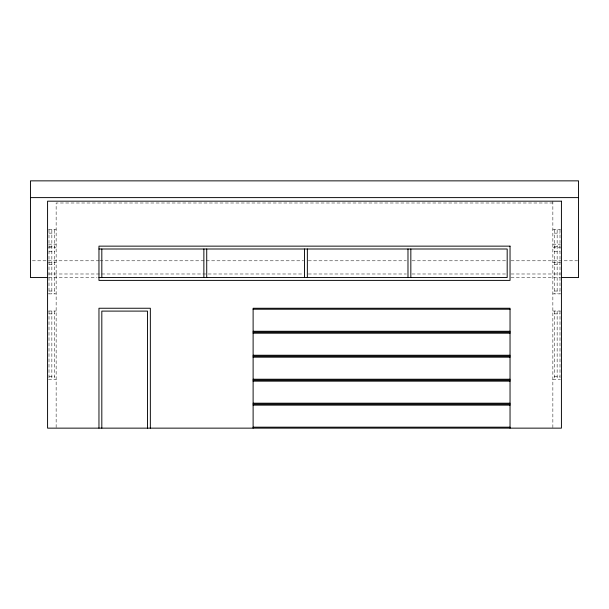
<?xml version="1.0" encoding="UTF-8"?>
<svg xmlns="http://www.w3.org/2000/svg" width="609" height="609" viewBox="0 0 609 609"><rect width="100%" height="100%" fill="white"/><g stroke="black" fill="none" stroke-linecap="round" stroke-linejoin="round"><path stroke-width="0.46" stroke-dasharray="3.04 2.28" d="M552.858 202.995L56.142 202.995L56.142 428.142M48.53 229.608L56.142 229.608M552.858 229.608L560.47 229.608M49.009 233.133L54.719 233.133M554.281 233.133L559.991 233.133M48.53 244.171L56.142 244.171M552.858 244.171L560.47 244.171M49.009 246.478L54.719 246.478M554.281 246.478L559.991 246.478M48.53 247.81L56.142 247.81M552.858 247.81L560.47 247.81M49.009 251.334L54.719 251.334M554.281 251.334L559.991 251.334M32.353 260.797L98.962 260.797M99.914 260.797L303.548 260.797M308.306 260.797L406.317 260.797M412.027 260.797L506.231 260.797M510.989 260.797L577.598 260.797M48.53 262.372L56.142 262.372M552.858 262.372L560.47 262.372M49.009 264.687L54.719 264.687M554.281 264.687L559.991 264.687M48.53 273.989L303.548 273.989M308.306 273.989L406.317 273.989M412.027 273.989L506.231 273.989M510.989 273.989L560.47 273.989M48.53 277.552L97.059 277.552M510.989 277.552L560.47 277.552M49.009 291.033L54.719 291.033M554.281 291.033L559.991 291.033M48.53 293.888L56.142 293.888M552.858 293.888L560.47 293.888M48.53 311.016L56.142 311.016M552.858 311.016L560.47 311.016M49.009 313.871L54.719 313.871M554.281 313.871L559.991 313.871M49.009 376.674L54.719 376.674M554.281 376.674L559.991 376.674M48.53 379.529L56.142 379.529M552.858 379.529L560.47 379.529M559.991 229.608L559.991 293.888M559.991 311.016L559.991 379.529M557.144 229.608L557.144 293.888M557.144 311.016L557.144 379.529M554.281 229.608L554.281 293.888M554.281 311.016L554.281 379.529M552.858 201.176L552.858 428.142M54.719 229.608L54.719 293.888M54.719 311.016L54.719 379.529M51.856 229.608L51.856 293.888M51.856 311.016L51.856 379.529M49.009 229.608L49.009 293.888M49.009 311.016L49.009 379.529"/><path stroke-width="0.91" d="M30.45 197.613L578.55 197.613M98.962 248.997L507.183 248.997L507.183 277.544L98.962 277.544M47.578 277.552L30.45 277.552L30.45 180.858L578.55 180.858L578.55 277.552L561.422 277.552M253.116 309.227L510.037 309.227M253.116 331.273L510.037 331.273M253.116 332.232L510.037 332.232M253.116 333.199L510.037 333.199M253.116 355.245L510.037 355.245M253.116 356.212L510.037 356.212M253.116 357.178L510.037 357.178M253.116 379.224L510.037 379.224M253.116 380.191L510.037 380.191M253.116 381.15L510.037 381.15M253.116 403.196L510.037 403.196M253.116 404.163L510.037 404.163M253.116 405.13L510.037 405.13M253.116 427.175L510.037 427.175M510.037 428.142L510.037 308.245L253.116 308.261L253.116 428.142M410.839 248.997L410.839 277.544M407.984 248.997L407.984 277.544M307.355 248.997L307.355 277.544M304.5 248.997L304.5 277.544M206.725 248.997L206.725 277.544M203.87 248.997L203.87 277.544M150.347 428.142L150.347 308.245L98.962 308.245L98.962 428.142M147.492 428.142L147.492 311.1L101.817 311.1L101.817 428.142M101.817 248.997L101.817 277.544M561.422 201.176L47.578 201.176L47.578 428.142L561.422 428.142L561.422 201.176M510.037 246.143L98.962 246.143L98.962 280.399L510.037 280.399L510.037 246.143"/></g></svg>
